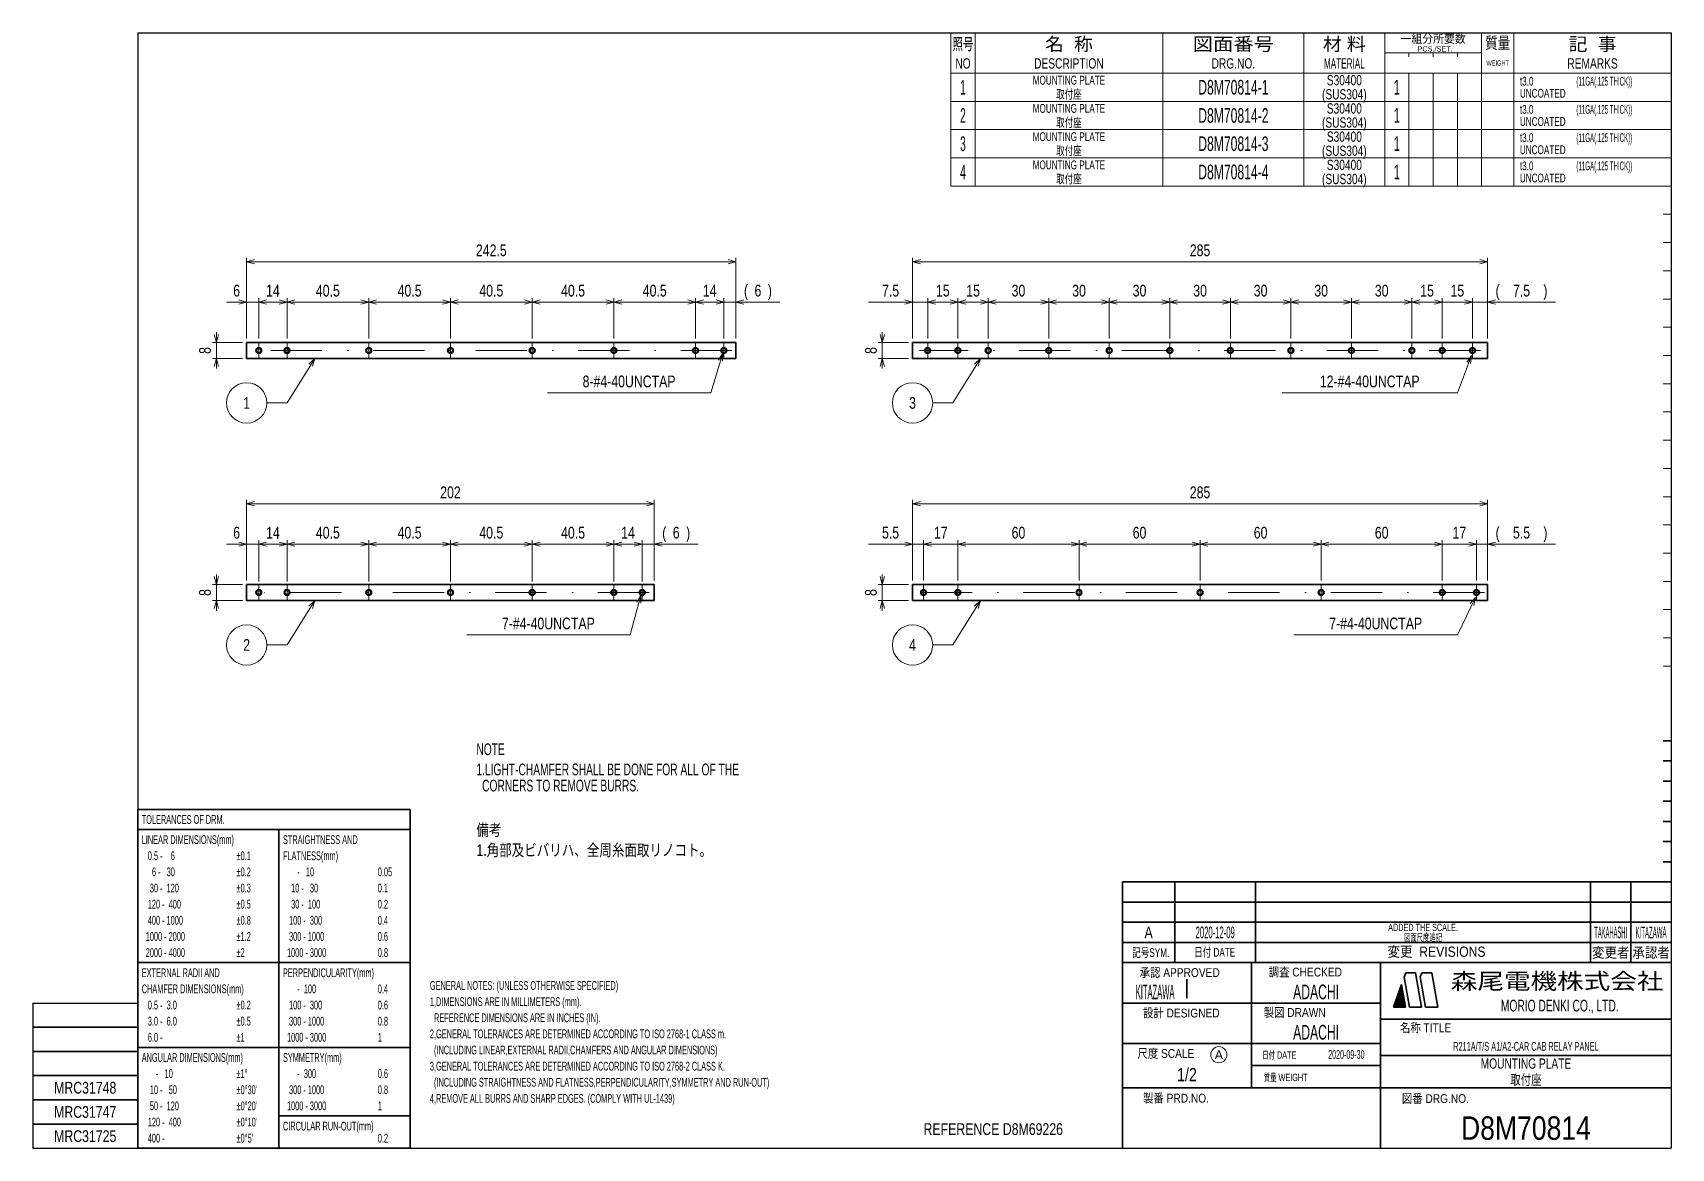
# Model space of a CAD drawing. Header units: millimetres. Extents: x 7 to 413, y 10 to 287.
import ezdxf
from ezdxf.enums import TextEntityAlignment as Align

# ---------------------------------------------------------------- set-up
doc = ezdxf.new("R2010")
doc.units = ezdxf.units.MM
doc.linetypes.add('DASHDOT', pattern=[25.3, 12.7, -6.3, 0, -6.3])
for name, color, linetype in [('GR1_02', 7, 'Continuous'), ('GR1_15', 7, 'Continuous'), ('GR1_16', 7, 'Continuous'), ('図面枠D8M', 7, 'Continuous'), ('表題、部品表', 7, 'Continuous'), ('表題、部品表_01', 7, 'Continuous'), ('表題、部品表_02', 7, 'Continuous'), ('表題、部品表_03', 7, 'Continuous'), ('表題、部品表_Layer1', 7, 'Continuous')]:
    doc.layers.add(name, color=color, linetype=linetype)
doc.styles.add('HG丸ｺﾞｼｯｸM-PRO', font='')
doc.styles.get('HG丸ｺﾞｼｯｸM-PRO').set_extended_font_data('HG丸ｺﾞｼｯｸM-PRO')

# ---------------------------------------------------------------- blocks, each defined once
blk = doc.blocks.new('BLKF024')
at = {"layer": '図面枠D8M', "color": 4, "linetype": 'Continuous', "lineweight": 13}
for p, q in [((344.778471, 46.998727), (346.524087, 48.744343)), ((344.8594, 47.221078), (346.502888, 48.864566)), ((344.940329, 47.443428), (346.48169, 48.984789)), ((345.021258, 47.665778), (346.460491, 49.105012)), ((345.102186, 47.888128), (346.439293, 49.225235)), ((345.183115, 48.110479), (346.418094, 49.345457)), ((345.264044, 48.332829), (346.396896, 49.46568)), ((345.344973, 48.555179), (346.375697, 49.585903)), ((345.425902, 48.777529), (346.354499, 49.706126)), ((345.506831, 48.999879), (346.3333, 49.826349)), ((345.58776, 49.22223), (346.312102, 49.946572)), ((345.668689, 49.44458), (346.290903, 50.066794)), ((345.749617, 49.66693), (346.269705, 50.187017)), ((345.830546, 49.88928), (346.248506, 50.30724)), ((345.911475, 50.111631), (346.227307, 50.427463)), ((345.992404, 50.333981), (346.206109, 50.547686)), ((346.073333, 50.556331), (346.18491, 50.667909)), ((346.154262, 50.778681), (346.163712, 50.788131)), ((344.157871, 45.246757), (346.693675, 47.782561)), ((344.211969, 45.442276), (346.672477, 47.902784)), ((344.292898, 45.664626), (346.651278, 48.023006)), ((344.299292, 45.246757), (346.714874, 47.662338)), ((344.373827, 45.886976), (346.63008, 48.143229)), ((344.440714, 45.246757), (346.736072, 47.542115)), ((344.454756, 46.109327), (346.608881, 48.263452)), ((344.535684, 46.331677), (346.587682, 48.383675)), ((344.582135, 45.246757), (346.757271, 47.421892)), ((344.616613, 46.554027), (346.566484, 48.503898)), ((344.697542, 46.776377), (346.545285, 48.624121)), ((344.723556, 45.246757), (346.778469, 47.301669)), ((344.864978, 45.246757), (346.799668, 47.181447)), ((345.006399, 45.246757), (346.820866, 47.061224)), ((345.147821, 45.246757), (346.842065, 46.941001)), ((345.289242, 45.246757), (346.863263, 46.820778)), ((345.430663, 45.246757), (346.884462, 46.700555)), ((345.572085, 45.246757), (346.90566, 46.580332)), ((345.713506, 45.246757), (346.926859, 46.46011)), ((345.854927, 45.246757), (346.948057, 46.339887)), ((345.996349, 45.246757), (346.969256, 46.219664)), ((346.13777, 45.246757), (346.990455, 46.099441)), ((346.279191, 45.246757), (347.011653, 45.979218)), ((346.420613, 45.246757), (347.032852, 45.858995)), ((346.562034, 45.246757), (347.05405, 45.738773)), ((346.703455, 45.246757), (347.075249, 45.61855)), ((346.844877, 45.246757), (347.096447, 45.498327)), ((346.986298, 45.246757), (347.117646, 45.378104)), ((347.12772, 45.246757), (347.138844, 45.257881))]:
    blk.add_line(p, q, dxfattribs=at)
blk = doc.blocks.new('BLKF023')
at = {"layer": '図面枠D8M', "color": 2, "linetype": 'Continuous', "lineweight": 25}
for p, q in [((33, 286.75), (413, 286.75)), ((33, 286.75), (33, 10.25)), ((413, 286.75), (413, 10.25)), ((7, 46.25), (7, 10.25)), ((7, 46.25), (33, 46.25)), ((7, 10.25), (413, 10.25))]:
    blk.add_line(p, q, dxfattribs=at)
at = {"layer": '図面枠D8M', "color": 4, "linetype": 'Continuous', "lineweight": 13}
for p, q in [((413, 269.75), (411, 269.75)), ((413, 262.75), (411, 262.75)), ((413, 255.75), (411, 255.75)), ((413, 248.75), (411, 248.75)), ((413, 241.75), (411, 241.75)), ((413, 234.75), (411, 234.75)), ((413, 227.75), (411, 227.75)), ((413, 220.75), (411, 220.75)), ((413, 213.75), (411, 213.75)), ((413, 206.75), (411, 206.75)), ((413, 199.75), (411, 199.75)), ((413, 192.75), (411, 192.75)), ((413, 185.75), (411, 185.75)), ((413, 178.75), (411, 178.75)), ((413, 171.75), (411, 171.75)), ((413, 164.75), (411, 164.75)), ((413, 157.75), (411, 157.75)), ((413, 150.75), (411, 150.75)), ((413, 143.75), (411, 143.75)), ((413, 136.75), (411, 136.75)), ((411, 129.75), (413, 129.75))]:
    blk.add_line(p, q, dxfattribs=at)
at = {"layer": '図面枠D8M', "color": 3, "linetype": 'Continuous', "lineweight": 35}
for p, q in [((413, 111.25), (411, 111.25)), ((413, 106.25), (411, 106.25)), ((413, 101.25), (411, 101.25)), ((413, 96.25), (411, 96.25)), ((413, 91.25), (411, 91.25)), ((413, 86.25), (411, 86.25)), ((413, 81.25), (411, 81.25)), ((277, 76.25), (413, 76.25)), ((277, 76.25), (277, 10.25)), ((290, 76.25), (290, 56.25)), ((310, 76.25), (310, 56.25)), ((393, 76.25), (393, 56.25)), ((403, 76.25), (403, 56.25)), ((277, 71.25), (413, 71.25)), ((277, 66.25), (413, 66.25)), ((277, 61.25), (413, 61.25)), ((277, 56.25), (413, 56.25)), ((309, 56.25), (309, 25.25)), ((341, 56.25), (341, 10.25)), ((346.84, 52.65), (347.23, 53.75)), ((347.23, 53.75), (349.64, 53.75)), ((351.14, 45.25), (349.64, 53.75)), ((351.18, 53.75), (350.82, 52.76)), ((351.18, 53.75), (353.64, 53.75)), ((355.14, 45.25), (353.64, 53.75)), ((293, 52.17), (293, 47.48)), ((344.14, 45.25), (346.16, 50.8)), ((347.14, 45.25), (346.16, 50.8)), ((348.14, 45.25), (346.84, 52.65)), ((352.14, 45.25), (350.82, 52.76)), ((277, 46.25), (341, 46.25)), ((344.14, 45.25), (347.14, 45.25)), ((348.14, 45.25), (351.14, 45.25)), ((352.14, 45.25), (355.14, 45.25)), ((341, 42.25), (413, 42.25)), ((7, 40.25), (33, 40.25)), ((7, 34.25), (33, 34.25)), ((277, 36.25), (341, 36.25)), ((341, 33.25), (413, 33.25)), ((309, 30.75), (341, 30.75)), ((7, 28.25), (33, 28.25)), ((277, 25.25), (413, 25.25)), ((7, 22.25), (33, 22.25)), ((33, 16.25), (7, 16.25))]:
    blk.add_line(p, q, dxfattribs=at)
at = {"layer": '図面枠D8M', "color": 4, "linetype": 'Continuous', "lineweight": 13}
blk.add_blockref('BLKF024', (0, 0), dxfattribs=at)
at = {"layer": '図面枠D8M', "color": 4, "linetype": 'Continuous', "lineweight": 13, "style": 'HG丸ｺﾞｼｯｸM-PRO'}
for s, height, width, p in [('記号SYM.', 2.182, 0.69227, (284.03, 58.74)), ('日付 DATE', 2.182, 0.692507, (299.87, 58.83)), ('変更  REVISIONS', 2.5455, 0.887352, (354.85, 58.97)), ('変更者', 2.545, 0.887717, (398, 58.75)), ('承認者', 2.545, 0.887717, (408, 58.75)), ('承認 APPROVED', 2.1818, 0.863151, (291.21, 53.79)), ('調査 CHECKED', 2.182, 0.863174, (322.34, 53.92)), ('設計 DESIGNED', 2.1818, 0.862613, (291.61, 43.76)), ('製図 DRAWN', 2.182, 0.863099, (319.7, 43.9)), ('名称 TITLE', 2.182, 0.862489, (352.13, 40.11)), ('尺度 SCALE', 2.182, 0.862581, (287.78, 33.74)), ('日付 DATE', 1.818, 0.618255, (315.88, 33.34)), ('質量 WEIGHT', 1.818, 0.618812, (317.46, 27.8)), ('製番 PRD.NO.', 2.182, 0.863299, (290.29, 22.66)), ('図番 DRG.NO.', 2.182, 0.863083, (354.56, 22.56))]:
    blk.add_text(s, height=height, dxfattribs=dict(at, width=width)).set_placement(p, align=Align.MIDDLE_CENTER)
at = {"layer": '図面枠D8M', "color": 2, "linetype": 'Continuous', "lineweight": 25, "style": 'HG丸ｺﾞｼｯｸM-PRO', "width": 1.206081}
blk.add_text('森尾電機株式会社', height=4, dxfattribs=at).set_placement((384.72, 51.68), align=Align.MIDDLE_CENTER)
at = {"layer": '図面枠D8M', "color": 3, "linetype": 'Continuous', "lineweight": 35, "style": 'HG丸ｺﾞｼｯｸM-PRO', "width": 0.652197}
blk.add_text('MORIO DENKI CO., LTD.', height=2.9091, dxfattribs=at).set_placement((385.38, 45.61), align=Align.MIDDLE_CENTER)
blk = doc.blocks.new('BLKF025')
at = {"layer": '図面枠D8M', "color": 3, "linetype": 'Continuous', "lineweight": 35, "style": 'HG丸ｺﾞｼｯｸM-PRO'}
for s, height, width, p in [('A', 2.91, 0.782973, (283.5, 63.75)), ('2020-12-09', 2.909, 0.488281, (300, 63.75)), ('ADDED THE SCALE.', 1.8182, 0.618409, (351.5, 65)), ('TAKAHASHI', 2.909, 0.29452, (398, 63.75)), ('KITAZAWA', 2.909, 0.308644, (408, 63.75)), ('KITAZAWA', 3.636, 0.374534, (285.11, 49)), ('ADACHI', 3.636, 0.619335, (325, 49)), ('ADACHI', 3.636, 0.619335, (325, 39)), ('R211A/T/S A1/A2-CAR CAB RELAY PANEL', 2.1818, 0.522381, (377, 35.5)), ('2020-09-30', 2.182, 0.482412, (332.5, 33.5)), ('MOUNTING PLATE', 2.5455, 0.741352, (377, 31.25)), ('1/2', 3.273, 0.80628, (293, 28.5)), ('D8M70814', 5.818, 0.845432, (377, 15.25))]:
    blk.add_text(s, height=height, dxfattribs=dict(at, width=width)).set_placement(p, align=Align.MIDDLE_CENTER)
blk = doc.blocks.new('BLKF026')
at = {"layer": '表題、部品表_02', "color": 4, "linetype": 'Continuous', "lineweight": 13}
for p, q in [((234.5, 276.75), (234.5, 269.75)), ((234.5, 276.75), (413, 276.75)), ((240.5, 276.75), (240.5, 269.75)), ((287, 276.75), (287, 269.75)), ((322, 276.75), (322, 269.75)), ((342, 276.75), (342, 269.75)), ((348, 276.75), (348, 269.75)), ((354, 276.75), (354, 269.75)), ((360, 269.75), (360, 276.75)), ((366, 276.75), (366, 269.75)), ((374, 276.75), (374, 269.75)), ((413, 276.75), (413, 269.75)), ((234.5, 269.75), (413, 269.75))]:
    blk.add_line(p, q, dxfattribs=at)
blk = doc.blocks.new('BLKF029')
at = {"layer": '表題、部品表_01', "color": 4, "linetype": 'Continuous', "lineweight": 13}
for p, q in [((234.5, 286.75), (234.5, 276.75)), ((234.5, 286.75), (413, 286.75)), ((240.5, 286.75), (240.5, 276.75)), ((287, 286.75), (287, 276.75)), ((322, 286.75), (322, 276.75)), ((342, 286.75), (342, 276.75)), ((366, 286.75), (366, 276.75)), ((374, 286.75), (374, 276.75)), ((413, 286.75), (413, 276.75)), ((342, 281.75), (366, 281.75)), ((348, 280.75), (348, 281.75)), ((354, 281.75), (354, 280.75)), ((360, 281.75), (360, 280.75)), ((234.5, 276.75), (413, 276.75))]:
    blk.add_line(p, q, dxfattribs=at)
at = {"layer": '表題、部品表_01', "color": 3, "linetype": 'Continuous', "lineweight": 35, "style": 'HG丸ｺﾞｼｯｸM-PRO'}
for s, height, width, p in [('照号', 2.909, 0.651535, (237.5, 283.95)), ('名  称', 3.273, 1.042426, (263.75, 283.95)), ('図面番号', 3.273, 1.127518, (304.5, 283.95)), ('材 料', 3.273, 1.042439, (332, 283.95)), ('一組分所要数', 2.036, 0.966638, (354, 285.25)), ('質量', 2.909, 0.781842, (370, 284.25)), ('記  事', 3.273, 1.042426, (393.5, 283.95)), ('NO', 2.545, 0.740841, (237.5, 279.15)), ('DESCRIPTION', 2.5455, 0.741365, (263.75, 279.15)), ('DRG.NO.', 2.545, 0.741189, (304.5, 279.15)), ('MATERIAL', 2.545, 0.594756, (332, 279.15)), ('PCS./SET.', 1.309, 0.862935, (354.5, 282.75)), ('REMARKS', 2.545, 0.742803, (393.5, 279.15)), ('WEIGHT', 1.309, 0.635507, (370, 279.25))]:
    blk.add_text(s, height=height, dxfattribs=dict(at, width=width)).set_placement(p, align=Align.MIDDLE_CENTER)
blk = doc.blocks.new('BLKF028')
at = {"layer": '表題、部品表_01', "color": 3, "linetype": 'Continuous', "lineweight": 13}
blk.add_blockref('BLKF029', (0, 0), dxfattribs=at)
blk = doc.blocks.new('BLKF030')
at = {"layer": '図面枠D8M', "color": 3, "linetype": 'Continuous', "lineweight": 35}
for p, q in [((33, 94.25), (100.5, 94.25)), ((33, 94.25), (33, 10.25)), ((100.5, 10.25), (100.5, 94.25)), ((33, 89.25), (100.5, 89.25)), ((68, 10.25), (68, 89.25)), ((33, 56.25), (68, 56.25)), ((68, 56.25), (100.5, 56.25)), ((33, 35.25), (68, 35.25)), ((68, 35.25), (100.5, 35.25)), ((68, 18.25), (100.5, 18.25)), ((33, 10.25), (100.5, 10.25))]:
    blk.add_line(p, q, dxfattribs=at)
at = {"layer": '図面枠D8M', "color": 4, "linetype": 'Continuous', "lineweight": 13, "style": 'HG丸ｺﾞｼｯｸM-PRO'}
for s, height, width, p in [('TOLERANCES OF DRM.', 2.1818, 0.522208, (34, 91.75)), ('LINEAR DIMENSIONS(mm)', 2.1818, 0.521664, (34, 86.75)), ('STRAIGHTNESS AND', 2.1818, 0.521949, (69, 86.75)), (' 0.5 -    6', 2.1818, 0.524049, (35, 82.75)), ('±0.1', 2.182, 0.52198, (57.5, 82.75)), ('FLATNESS(mm)', 2.1818, 0.521994, (69, 82.75)), ('   6 -   30', 2.1818, 0.52397, (35, 78.75)), ('±0.2', 2.182, 0.52198, (57.5, 78.75)), ('     -   10', 2.1818, 0.524651, (70, 78.75)), ('0.05', 2.182, 0.52205, (92.5, 78.75)), ('  30 -  120', 2.1818, 0.522893, (35, 74.75)), ('±0.3', 2.182, 0.52198, (57.5, 74.75)), ('  10 -   30', 2.1818, 0.523391, (70, 74.75)), ('0.1', 2.182, 0.522424, (92.5, 74.75)), (' 120 -  400', 2.1818, 0.52246, (35, 70.75)), ('±0.5', 2.182, 0.52198, (57.5, 70.75)), ('  30 -  100', 2.1818, 0.522893, (70, 70.75)), ('0.2', 2.182, 0.522424, (92.5, 70.75)), (' 400 - 1000', 2.1818, 0.52208, (35, 66.75)), ('±0.8', 2.182, 0.52198, (57.5, 66.75)), (' 100 -  300', 2.1818, 0.52246, (70, 66.75)), ('0.4', 2.182, 0.522424, (92.5, 66.75)), ('1000 - 2000', 2.1818, 0.521744, (35, 62.75)), ('±1.2', 2.182, 0.52198, (57.5, 62.75)), (' 300 - 1000', 2.1818, 0.52208, (70, 62.75)), ('0.6', 2.182, 0.522424, (92.5, 62.75)), ('2000 - 4000', 2.1818, 0.521744, (35, 58.75)), ('±2', 2.182, 0.521216, (57.5, 58.75)), ('1000 - 3000', 2.1818, 0.521744, (70, 58.75)), ('0.8', 2.182, 0.522424, (92.5, 58.75)), ('EXTERNAL RADII AND', 2.1818, 0.522426, (34, 53.75)), ('PERPENDICULARITY(mm)', 2.1818, 0.521822, (69, 53.75)), ('CHAMFER DIMENSIONS(mm)', 2.1818, 0.521615, (34, 49.75)), ('     -  100', 2.1818, 0.52397, (70, 49.75)), ('0.4', 2.182, 0.522424, (92.5, 49.75)), (' 0.5 -  3.0', 2.1818, 0.523514, (35, 45.75)), ('±0.2', 2.182, 0.52198, (57.5, 45.75)), (' 100 -  300', 2.1818, 0.52246, (70, 45.75)), ('0.6', 2.182, 0.522424, (92.5, 45.75)), (' 3.0 -  6.0', 2.1818, 0.523514, (35, 41.75)), ('±0.5', 2.182, 0.52198, (57.5, 41.75)), (' 300 - 1000', 2.1818, 0.52208, (70, 41.75)), ('0.8', 2.182, 0.522424, (92.5, 41.75)), (' 6.0 -', 2.182, 0.523279, (35, 37.75)), ('±1', 2.182, 0.521216, (57.5, 37.75)), ('1000 - 3000', 2.1818, 0.521744, (70, 37.75)), ('1', 2.18, 0.521199, (92.5, 37.75)), ('ANGULAR DIMENSIONS(mm)', 2.1818, 0.521887, (34, 32.75)), ('SYMMETRY(mm)', 2.1818, 0.521222, (69, 32.75)), ('     -   10', 2.1818, 0.524651, (35, 28.75)), ('±1°', 2.182, 0.52122, (57.5, 28.75)), ('     -  300', 2.1818, 0.52397, (70, 28.75)), ('0.6', 2.182, 0.522424, (92.5, 28.75)), ('  10 -   50', 2.1818, 0.523391, (35, 24.75)), ("±0°30'", 2.182, 0.521679, (57.5, 24.75)), (' 300 - 1000', 2.1818, 0.52208, (70, 24.75)), ('0.8', 2.182, 0.522424, (92.5, 24.75)), ('  50 -  120', 2.1818, 0.522893, (35, 20.75)), ("±0°20'", 2.182, 0.521679, (57.5, 20.75)), ('1000 - 3000', 2.1818, 0.521744, (70, 20.75)), ('1', 2.18, 0.521199, (92.5, 20.75)), (' 120 -  400', 2.1818, 0.52246, (35, 16.75)), ("±0°10'", 2.182, 0.521679, (57.5, 16.75)), ('CIRCULAR RUN-OUT(mm)', 2.1818, 0.521639, (69, 15.75)), (' 400 -', 2.182, 0.52234, (35, 12.75)), ("±0°5'", 2.182, 0.521776, (57.5, 12.75)), ('0.2', 2.182, 0.522424, (92.5, 12.75))]:
    blk.add_text(s, height=height, dxfattribs=dict(at, width=width)).set_placement(p, align=Align.MIDDLE_LEFT)
blk = doc.blocks.new('FXTIP_ARROW_S')
at = {"color": 0, "linetype": 'Continuous', "lineweight": -2}
for q in [(-1, 0), (-0.97, 0.26), (-0.97, -0.26)]:
    blk.add_line((0, 0), q, dxfattribs=at)
blk = doc.blocks.new('FXTIP_ARROW_E')
at = {"color": 0, "linetype": 'Continuous', "lineweight": -2}
for q in [(-1, 0), (-0.97, 0.26), (-0.97, -0.26)]:
    blk.add_line((0, 0), q, dxfattribs=at)
blk = doc.blocks.new('BLKF032')
at = {"layer": 'GR1_02', "color": 3, "linetype": 'Continuous', "lineweight": 35}
for p, q in [((225, 210), (367.5, 210)), ((225, 206), (225, 210)), ((367.5, 206), (367.5, 210)), ((225, 206), (367.5, 206))]:
    blk.add_line(p, q, dxfattribs=at)
blk = doc.blocks.new('BLKF033')
at = {"layer": 'GR1_02', "color": 3, "linetype": 'Continuous', "lineweight": 35}
for radius in [0.711, 0.561]:
    blk.add_circle((236.25, 208), radius, dxfattribs=at)
blk = doc.blocks.new('BLKF034')
at = {"layer": 'GR1_02', "color": 3, "linetype": 'Continuous', "lineweight": 35}
for radius in [0.711, 0.561]:
    blk.add_circle((228.75, 208), radius, dxfattribs=at)
blk = doc.blocks.new('BLKF035')
at = {"layer": 'GR1_02', "color": 3, "linetype": 'Continuous', "lineweight": 35}
for radius in [0.711, 0.561]:
    blk.add_circle((363.75, 208), radius, dxfattribs=at)
blk = doc.blocks.new('BLKF036')
at = {"layer": 'GR1_02', "color": 3, "linetype": 'Continuous', "lineweight": 35}
for radius in [0.711, 0.561]:
    blk.add_circle((273.75, 208), radius, dxfattribs=at)
blk = doc.blocks.new('BLKF037')
at = {"layer": 'GR1_02', "color": 3, "linetype": 'Continuous', "lineweight": 35}
for radius in [0.711, 0.561]:
    blk.add_circle((258.75, 208), radius, dxfattribs=at)
blk = doc.blocks.new('BLKF038')
at = {"layer": 'GR1_02', "color": 3, "linetype": 'Continuous', "lineweight": 35}
for radius in [0.711, 0.561]:
    blk.add_circle((243.75, 208), radius, dxfattribs=at)
blk = doc.blocks.new('BLKF039')
at = {"layer": 'GR1_02', "color": 3, "linetype": 'Continuous', "lineweight": 35}
for radius in [0.711, 0.561]:
    blk.add_circle((288.75, 208), radius, dxfattribs=at)
blk = doc.blocks.new('BLKF040')
at = {"layer": 'GR1_02', "color": 3, "linetype": 'Continuous', "lineweight": 35}
for radius in [0.711, 0.561]:
    blk.add_circle((303.75, 208), radius, dxfattribs=at)
blk = doc.blocks.new('BLKF041')
at = {"layer": 'GR1_02', "color": 3, "linetype": 'Continuous', "lineweight": 35}
for radius in [0.711, 0.561]:
    blk.add_circle((348.75, 208), radius, dxfattribs=at)
blk = doc.blocks.new('BLKF042')
at = {"layer": 'GR1_02', "color": 3, "linetype": 'Continuous', "lineweight": 35}
for radius in [0.711, 0.561]:
    blk.add_circle((356.25, 208), radius, dxfattribs=at)
blk = doc.blocks.new('BLKF043')
at = {"layer": 'GR1_02', "color": 3, "linetype": 'Continuous', "lineweight": 35}
for radius in [0.711, 0.561]:
    blk.add_circle((318.75, 208), radius, dxfattribs=at)
blk = doc.blocks.new('BLKF044')
at = {"layer": 'GR1_02', "color": 3, "linetype": 'Continuous', "lineweight": 35}
for radius in [0.711, 0.561]:
    blk.add_circle((333.75, 208), radius, dxfattribs=at)
blk = doc.blocks.new('BLKF031')
at = {"layer": 'GR1_02', "color": 3, "linetype": 'Continuous', "lineweight": 35}
for name in ['BLKF032', 'BLKF034', 'BLKF033', 'BLKF038', 'BLKF037', 'BLKF036', 'BLKF039', 'BLKF040', 'BLKF043', 'BLKF044', 'BLKF041', 'BLKF042', 'BLKF035']:
    blk.add_blockref(name, (0, 0), dxfattribs=at)
blk = doc.blocks.new('BLKF046')
at = {"layer": 'GR1_02', "color": 3, "linetype": 'Continuous', "lineweight": 35}
for radius in [0.711, 0.561]:
    blk.add_circle((236.25, 148), radius, dxfattribs=at)
blk = doc.blocks.new('BLKF047')
at = {"layer": 'GR1_02', "color": 3, "linetype": 'Continuous', "lineweight": 35}
for radius in [0.711, 0.561]:
    blk.add_circle((227.75, 148), radius, dxfattribs=at)
blk = doc.blocks.new('BLKF048')
at = {"layer": 'GR1_02', "color": 3, "linetype": 'Continuous', "lineweight": 35}
for radius in [0.711, 0.561]:
    blk.add_circle((364.75, 148), radius, dxfattribs=at)
blk = doc.blocks.new('BLKF049')
at = {"layer": 'GR1_02', "color": 3, "linetype": 'Continuous', "lineweight": 35}
for radius in [0.711, 0.561]:
    blk.add_circle((266.25, 148), radius, dxfattribs=at)
blk = doc.blocks.new('BLKF050')
at = {"layer": 'GR1_02', "color": 3, "linetype": 'Continuous', "lineweight": 35}
for radius in [0.711, 0.561]:
    blk.add_circle((296.25, 148), radius, dxfattribs=at)
blk = doc.blocks.new('BLKF051')
at = {"layer": 'GR1_02', "color": 3, "linetype": 'Continuous', "lineweight": 35}
for radius in [0.711, 0.561]:
    blk.add_circle((356.25, 148), radius, dxfattribs=at)
blk = doc.blocks.new('BLKF052')
at = {"layer": 'GR1_02', "color": 3, "linetype": 'Continuous', "lineweight": 35}
for radius in [0.711, 0.561]:
    blk.add_circle((326.25, 148), radius, dxfattribs=at)
blk = doc.blocks.new('BLKF053')
at = {"layer": 'GR1_02', "color": 3, "linetype": 'Continuous', "lineweight": 35}
for p, q in [((225, 150), (367.5, 150)), ((225, 146), (225, 150)), ((367.5, 146), (367.5, 150)), ((225, 146), (367.5, 146))]:
    blk.add_line(p, q, dxfattribs=at)
blk = doc.blocks.new('BLKF045')
at = {"layer": 'GR1_02', "color": 3, "linetype": 'Continuous', "lineweight": 35}
for name in ['BLKF053', 'BLKF047', 'BLKF046', 'BLKF049', 'BLKF050', 'BLKF052', 'BLKF051', 'BLKF048']:
    blk.add_blockref(name, (0, 0), dxfattribs=at)
blk = doc.blocks.new('BLKF054')
at = {"layer": '表題、部品表_02', "color": 4, "linetype": 'Continuous', "lineweight": 13}
for p, q in [((234.5, 269.75), (234.5, 262.75)), ((234.5, 269.75), (413, 269.75)), ((240.5, 269.75), (240.5, 262.75)), ((287, 269.75), (287, 262.75)), ((322, 269.75), (322, 262.75)), ((342, 269.75), (342, 262.75)), ((348, 269.75), (348, 262.75)), ((354, 269.75), (354, 262.75)), ((360, 262.75), (360, 269.75)), ((366, 269.75), (366, 262.75)), ((374, 269.75), (374, 262.75)), ((413, 269.75), (413, 262.75)), ((234.5, 262.75), (413, 262.75))]:
    blk.add_line(p, q, dxfattribs=at)
blk = doc.blocks.new('BLKF056')
at = {"layer": '表題、部品表_02', "color": 4, "linetype": 'Continuous', "lineweight": 13}
for p, q in [((234.5, 262.75), (234.5, 255.75)), ((234.5, 262.75), (413, 262.75)), ((240.5, 262.75), (240.5, 255.75)), ((287, 262.75), (287, 255.75)), ((322, 262.75), (322, 255.75)), ((342, 262.75), (342, 255.75)), ((348, 262.75), (348, 255.75)), ((354, 262.75), (354, 255.75)), ((360, 255.75), (360, 262.75)), ((366, 262.75), (366, 255.75)), ((374, 262.75), (374, 255.75)), ((413, 262.75), (413, 255.75)), ((234.5, 255.75), (413, 255.75))]:
    blk.add_line(p, q, dxfattribs=at)
blk = doc.blocks.new('BLKF059')
at = {"layer": 'GR1_02', "color": 3, "linetype": 'Continuous', "lineweight": 35}
for p, q in [((60, 210), (181.25, 210)), ((60, 206), (60, 210)), ((181.25, 206), (181.25, 210)), ((60, 206), (181.25, 206))]:
    blk.add_line(p, q, dxfattribs=at)
blk = doc.blocks.new('BLKF060')
at = {"layer": 'GR1_02', "color": 3, "linetype": 'Continuous', "lineweight": 35}
for radius in [0.711, 0.561]:
    blk.add_circle((70, 208), radius, dxfattribs=at)
blk = doc.blocks.new('BLKF061')
at = {"layer": 'GR1_02', "color": 3, "linetype": 'Continuous', "lineweight": 35}
for radius in [0.711, 0.561]:
    blk.add_circle((63, 208), radius, dxfattribs=at)
blk = doc.blocks.new('BLKF062')
at = {"layer": 'GR1_02', "color": 3, "linetype": 'Continuous', "lineweight": 35}
for radius in [0.711, 0.561]:
    blk.add_circle((178.25, 208), radius, dxfattribs=at)
blk = doc.blocks.new('BLKF063')
at = {"layer": 'GR1_02', "color": 3, "linetype": 'Continuous', "lineweight": 35}
for radius in [0.711, 0.561]:
    blk.add_circle((171.25, 208), radius, dxfattribs=at)
blk = doc.blocks.new('BLKF064')
at = {"layer": 'GR1_02', "color": 3, "linetype": 'Continuous', "lineweight": 35}
for radius in [0.711, 0.561]:
    blk.add_circle((110.5, 208), radius, dxfattribs=at)
blk = doc.blocks.new('BLKF065')
at = {"layer": 'GR1_02', "color": 3, "linetype": 'Continuous', "lineweight": 35}
for radius in [0.711, 0.561]:
    blk.add_circle((90.25, 208), radius, dxfattribs=at)
blk = doc.blocks.new('BLKF066')
at = {"layer": 'GR1_02', "color": 3, "linetype": 'Continuous', "lineweight": 35}
for radius in [0.711, 0.561]:
    blk.add_circle((130.75, 208), radius, dxfattribs=at)
blk = doc.blocks.new('BLKF067')
at = {"layer": 'GR1_02', "color": 3, "linetype": 'Continuous', "lineweight": 35}
for radius in [0.711, 0.561]:
    blk.add_circle((151, 208), radius, dxfattribs=at)
blk = doc.blocks.new('BLKF058')
at = {"layer": 'GR1_02', "color": 3, "linetype": 'Continuous', "lineweight": 35}
for name in ['BLKF059', 'BLKF061', 'BLKF060', 'BLKF065', 'BLKF064', 'BLKF066', 'BLKF067', 'BLKF063', 'BLKF062']:
    blk.add_blockref(name, (0, 0), dxfattribs=at)
blk = doc.blocks.new('BLKF068')
at = {"layer": 'GR1_02', "color": 3, "linetype": 'Continuous', "lineweight": 35}
for p, q in [((60, 150), (161, 150)), ((60, 146), (60, 150)), ((161, 146), (161, 150)), ((60, 146), (161, 146))]:
    blk.add_line(p, q, dxfattribs=at)
at = {"layer": 'GR1_02', "color": 4, "linetype": 'DASHDOT', "lineweight": 13}
for p, q in [((159.7112, 148), (61.2888, 148)), ((63, 146.2888), (63, 149.7112)), ((70, 146.2888), (70, 149.7112)), ((90.25, 146.2888), (90.25, 149.7112)), ((110.5, 146.2888), (110.5, 149.7112)), ((130.75, 146.2888), (130.75, 149.7112)), ((151, 146.2888), (151, 149.7112)), ((158, 146.2888), (158, 149.7112))]:
    blk.add_line(p, q, dxfattribs=at)
at = {"layer": 'GR1_02', "color": 3, "linetype": 'Continuous', "lineweight": 35}
for centre, radius in [((63, 148), 0.7112), ((63, 148), 0.5612), ((70, 148), 0.7112), ((70, 148), 0.5612), ((90.25, 148), 0.7112), ((90.25, 148), 0.5612), ((110.5, 148), 0.7112), ((110.5, 148), 0.5612), ((130.75, 148), 0.7112), ((130.75, 148), 0.5612), ((151, 148), 0.7112), ((151, 148), 0.5612), ((158, 148), 0.7112), ((158, 148), 0.5612)]:
    blk.add_circle(centre, radius, dxfattribs=at)
blk = doc.blocks.new('BLKF069')
at = {"layer": '表題、部品表_02', "color": 4, "linetype": 'Continuous', "lineweight": 13}
for p, q in [((234.5, 255.75), (234.5, 248.75)), ((234.5, 255.75), (413, 255.75)), ((240.5, 255.75), (240.5, 248.75)), ((287, 255.75), (287, 248.75)), ((322, 255.75), (322, 248.75)), ((342, 255.75), (342, 248.75)), ((348, 255.75), (348, 248.75)), ((354, 255.75), (354, 248.75)), ((360, 248.75), (360, 255.75)), ((366, 255.75), (366, 248.75)), ((374, 255.75), (374, 248.75)), ((413, 255.75), (413, 248.75)), ((234.5, 248.75), (413, 248.75))]:
    blk.add_line(p, q, dxfattribs=at)
blk = doc.blocks.new('BLKF071')
at = {"layer": '表題、部品表_Layer1', "color": 4, "linetype": 'Continuous', "lineweight": 13}
blk.add_circle((300.9, 33.43), 2, dxfattribs=at)
at = {"layer": '表題、部品表_Layer1', "color": 3, "linetype": 'Continuous', "lineweight": 35, "style": 'HG丸ｺﾞｼｯｸM-PRO', "width": 1.042301}
blk.add_text('A', height=2.18, dxfattribs=at).set_placement((300.9, 33.43), align=Align.MIDDLE_CENTER)

msp = doc.modelspace()

# ---------------------------------------------------------------- linework, layer by layer
at = {"layer": 'GR1_02', "color": 4, "linetype": 'DASHDOT', "lineweight": 13}
for p, q in [((180.25, 208), (61, 208)), ((63, 206), (63, 210)), ((70, 206), (70, 210)), ((90.25, 206), (90.25, 210)), ((110.5, 206), (110.5, 210)), ((130.75, 206), (130.75, 210)), ((151, 206), (151, 210)), ((171.25, 206), (171.25, 210)), ((178.25, 206), (178.25, 210)), ((365.75, 208), (226.75, 208)), ((228.75, 206), (228.75, 210)), ((236.25, 206), (236.25, 210)), ((243.75, 206), (243.75, 210)), ((258.75, 206), (258.75, 210)), ((273.75, 206), (273.75, 210)), ((288.75, 206), (288.75, 210)), ((303.75, 206), (303.75, 210)), ((318.75, 206), (318.75, 210)), ((333.75, 206), (333.75, 210)), ((348.75, 206), (348.75, 210)), ((356.25, 206), (356.25, 210)), ((363.75, 206), (363.75, 210)), ((366.75, 148), (225.75, 148)), ((227.75, 146), (227.75, 150)), ((236.25, 146), (236.25, 150)), ((266.25, 146), (266.25, 150)), ((296.25, 146), (296.25, 150)), ((326.25, 146), (326.25, 150)), ((356.25, 146), (356.25, 150)), ((364.75, 146), (364.75, 150))]:
    msp.add_line(p, q, dxfattribs=at)
at = {"layer": 'GR1_15', "color": 4, "linetype": 'Continuous', "lineweight": 13}
for p, q in [((76.86, 206), (70, 195)), ((241.86, 206), (235, 195)), ((70, 195), (65, 195)), ((235, 195), (230, 195)), ((76.86, 146), (70, 135)), ((241.86, 146), (235, 135)), ((70, 135), (65, 135)), ((235, 135), (230, 135))]:
    msp.add_line(p, q, dxfattribs=at)
for centre in [(60, 195), (225, 195), (60, 135), (225, 135)]:
    msp.add_circle(centre, 5, dxfattribs=at)
at = {"layer": 'GR1_16', "color": 4, "linetype": 'Continuous', "lineweight": 13}
for p, q in [((60, 211), (60, 231)), ((60, 230), (181.25, 230)), ((181.25, 211), (181.25, 231)), ((225, 211), (225, 231)), ((225, 230), (367.5, 230)), ((367.5, 211), (367.5, 231)), ((55.04, 220), (60, 220)), ((60, 211), (60, 221)), ((60, 220), (63, 220)), ((63, 211), (63, 221)), ((63, 220), (70, 220)), ((70, 211), (70, 221)), ((70, 220), (90.25, 220)), ((90.25, 211), (90.25, 221)), ((90.25, 220), (110.5, 220)), ((110.5, 211), (110.5, 221)), ((110.5, 220), (130.75, 220)), ((130.75, 211), (130.75, 221)), ((130.75, 220), (151, 220)), ((151, 211), (151, 221)), ((151, 220), (171.25, 220)), ((171.25, 211), (171.25, 221)), ((171.25, 220), (178.25, 220)), ((178.25, 211), (178.25, 221)), ((178.25, 220), (181.25, 220)), ((181.25, 211), (181.25, 221)), ((181.25, 220), (192.13, 220)), ((214.12, 220), (225, 220)), ((225, 211), (225, 221)), ((225, 220), (228.75, 220)), ((228.75, 211), (228.75, 221)), ((228.75, 220), (236.25, 220)), ((236.25, 211), (236.25, 221)), ((236.25, 220), (243.75, 220)), ((243.75, 211), (243.75, 221)), ((243.75, 220), (258.75, 220)), ((258.75, 211), (258.75, 221)), ((258.75, 220), (273.75, 220)), ((273.75, 211), (273.75, 221)), ((273.75, 220), (288.75, 220)), ((288.75, 211), (288.75, 221)), ((288.75, 220), (303.75, 220)), ((303.75, 211), (303.75, 221)), ((303.75, 220), (318.75, 220)), ((318.75, 211), (318.75, 221)), ((318.75, 220), (333.75, 220)), ((333.75, 211), (333.75, 221)), ((333.75, 220), (348.75, 220)), ((348.75, 211), (348.75, 221)), ((348.75, 220), (356.25, 220)), ((356.25, 211), (356.25, 221)), ((356.25, 220), (363.75, 220)), ((363.75, 211), (363.75, 221)), ((363.75, 220), (367.5, 220)), ((367.5, 211), (367.5, 221)), ((367.5, 220), (384.3, 220)), ((52.5, 210), (52.5, 212.5)), ((217.5, 210), (217.5, 212.5)), ((59, 210), (51.5, 210)), ((52.5, 206), (52.5, 210)), ((178, 207.33), (175, 197.5)), ((224, 210), (216.5, 210)), ((217.5, 206), (217.5, 210)), ((59, 206), (51.5, 206)), ((52.5, 203.5), (52.5, 206)), ((224, 206), (216.5, 206)), ((217.5, 203.5), (217.5, 206)), ((363.5, 206.77), (360, 197.5)), ((175, 197.5), (134.52, 197.5)), ((360, 197.5), (316.56, 197.5)), ((60, 151), (60, 171)), ((161, 151), (161, 171)), ((225, 151), (225, 171)), ((367.5, 151), (367.5, 171)), ((60, 170), (161, 170)), ((225, 170), (367.5, 170)), ((55.04, 160), (60, 160)), ((60, 151), (60, 161)), ((60, 160), (63, 160)), ((63, 150.71), (63, 161)), ((63, 160), (70, 160)), ((70, 150.71), (70, 161)), ((70, 160), (90.25, 160)), ((90.25, 150.71), (90.25, 161)), ((90.25, 160), (110.5, 160)), ((110.5, 150.71), (110.5, 161)), ((110.5, 160), (130.75, 160)), ((130.75, 150.71), (130.75, 161)), ((130.75, 160), (151, 160)), ((151, 150.71), (151, 161)), ((151, 160), (158, 160)), ((158, 150.71), (158, 161)), ((158, 160), (161, 160)), ((161, 151), (161, 161)), ((161, 160), (171.88, 160)), ((214.12, 160), (225, 160)), ((225, 151), (225, 161)), ((225, 160), (227.75, 160)), ((227.75, 151), (227.75, 161)), ((227.75, 160), (236.25, 160)), ((236.25, 151), (236.25, 161)), ((236.25, 160), (266.25, 160)), ((266.25, 151), (266.25, 161)), ((266.25, 160), (296.25, 160)), ((296.25, 151), (296.25, 161)), ((296.25, 160), (326.25, 160)), ((326.25, 151), (326.25, 161)), ((326.25, 160), (356.25, 160)), ((356.25, 151), (356.25, 161)), ((356.25, 160), (364.75, 160)), ((364.75, 151), (364.75, 161)), ((364.75, 160), (367.5, 160)), ((367.5, 151), (367.5, 161)), ((367.5, 160), (384.3, 160)), ((52.5, 150), (52.5, 152.5)), ((217.5, 150), (217.5, 152.5)), ((59, 150), (51.5, 150)), ((52.5, 146), (52.5, 150)), ((157.66, 147.37), (155, 137.5)), ((224, 150), (216.5, 150)), ((217.5, 146), (217.5, 150)), ((364.5, 146.77), (360, 137.5)), ((59, 146), (51.5, 146)), ((52.5, 143.5), (52.5, 146)), ((224, 146), (216.5, 146)), ((217.5, 143.5), (217.5, 146)), ((155, 137.5), (114.52, 137.5)), ((360, 137.5), (319.52, 137.5))]:
    msp.add_line(p, q, dxfattribs=at)

# ---------------------------------------------------------------- block references
at = {"layer": 'GR1_02', "color": 3, "linetype": 'Continuous', "lineweight": 35}
for name in ['BLKF058', 'BLKF031', 'BLKF068', 'BLKF045']:
    msp.add_blockref(name, (0, 0), dxfattribs=at)
at = {"layer": 'GR1_15', "color": 4, "linetype": 'Continuous', "lineweight": 13, "xscale": 2, "yscale": 2}
for p, rotation in [((76.86, 206), 58.03853141009577), ((241.86, 206), 58.03853141009572), ((76.86, 146), 58.03853141009572), ((241.86, 146), 58.03853141009572)]:
    msp.add_blockref('FXTIP_ARROW_S', p, dxfattribs=dict(at, rotation=rotation))
at = {"layer": 'GR1_16', "color": 4, "linetype": 'Continuous', "lineweight": 13, "xscale": 2, "yscale": 2}
for name, p, rotation in [('FXTIP_ARROW_S', (60, 230), 180), ('FXTIP_ARROW_E', (181.25, 230), 360), ('FXTIP_ARROW_S', (225, 230), 180), ('FXTIP_ARROW_E', (367.5, 230), 360), ('FXTIP_ARROW_E', (60, 220), 360), ('FXTIP_ARROW_S', (63, 220), 180), ('FXTIP_ARROW_E', (70, 220), 360), ('FXTIP_ARROW_S', (70, 220), 180), ('FXTIP_ARROW_E', (90.25, 220), 360), ('FXTIP_ARROW_S', (90.25, 220), 180), ('FXTIP_ARROW_E', (110.5, 220), 360), ('FXTIP_ARROW_S', (110.5, 220), 180), ('FXTIP_ARROW_E', (130.75, 220), 360), ('FXTIP_ARROW_S', (130.75, 220), 180), ('FXTIP_ARROW_E', (151, 220), 360), ('FXTIP_ARROW_S', (151, 220), 180), ('FXTIP_ARROW_E', (171.25, 220), 360), ('FXTIP_ARROW_S', (171.25, 220), 180), ('FXTIP_ARROW_E', (178.25, 220), 360), ('FXTIP_ARROW_S', (181.25, 220), 180), ('FXTIP_ARROW_E', (225, 220), 360), ('FXTIP_ARROW_S', (228.75, 220), 180), ('FXTIP_ARROW_E', (236.25, 220), 360), ('FXTIP_ARROW_S', (236.25, 220), 180), ('FXTIP_ARROW_E', (243.75, 220), 360), ('FXTIP_ARROW_S', (243.75, 220), 180), ('FXTIP_ARROW_E', (258.75, 220), 360), ('FXTIP_ARROW_S', (258.75, 220), 180), ('FXTIP_ARROW_E', (273.75, 220), 360), ('FXTIP_ARROW_S', (273.75, 220), 180), ('FXTIP_ARROW_E', (288.75, 220), 360), ('FXTIP_ARROW_S', (288.75, 220), 180), ('FXTIP_ARROW_E', (303.75, 220), 360), ('FXTIP_ARROW_S', (303.75, 220), 180), ('FXTIP_ARROW_E', (318.75, 220), 360), ('FXTIP_ARROW_S', (318.75, 220), 180), ('FXTIP_ARROW_E', (333.75, 220), 360), ('FXTIP_ARROW_S', (333.75, 220), 180), ('FXTIP_ARROW_E', (348.75, 220), 360), ('FXTIP_ARROW_S', (348.75, 220), 180), ('FXTIP_ARROW_E', (356.25, 220), 360), ('FXTIP_ARROW_E', (363.75, 220), 360), ('FXTIP_ARROW_S', (367.5, 220), 180), ('FXTIP_ARROW_S', (52.5, 210), 270), ('FXTIP_ARROW_S', (217.5, 210), 270), ('FXTIP_ARROW_S', (178, 207.33), 73.03110231681931), ('FXTIP_ARROW_E', (52.5, 206), 90), ('FXTIP_ARROW_E', (217.5, 206), 90), ('FXTIP_ARROW_S', (363.5, 206.77), 69.31716661712885), ('FXTIP_ARROW_S', (60, 170), 180), ('FXTIP_ARROW_E', (161, 170), 360), ('FXTIP_ARROW_S', (225, 170), 180), ('FXTIP_ARROW_E', (367.5, 170), 360), ('FXTIP_ARROW_E', (60, 160), 360), ('FXTIP_ARROW_S', (63, 160), 180), ('FXTIP_ARROW_E', (70, 160), 360), ('FXTIP_ARROW_S', (70, 160), 180), ('FXTIP_ARROW_E', (90.25, 160), 360), ('FXTIP_ARROW_S', (90.25, 160), 180), ('FXTIP_ARROW_E', (110.5, 160), 360), ('FXTIP_ARROW_S', (110.5, 160), 180), ('FXTIP_ARROW_E', (130.75, 160), 360), ('FXTIP_ARROW_S', (130.75, 160), 180), ('FXTIP_ARROW_E', (151, 160), 360), ('FXTIP_ARROW_S', (151, 160), 180), ('FXTIP_ARROW_E', (158, 160), 360), ('FXTIP_ARROW_S', (161, 160), 180), ('FXTIP_ARROW_E', (225, 160), 360), ('FXTIP_ARROW_S', (227.75, 160), 180), ('FXTIP_ARROW_S', (236.25, 160), 180), ('FXTIP_ARROW_E', (266.25, 160), 360), ('FXTIP_ARROW_S', (266.25, 160), 180), ('FXTIP_ARROW_E', (296.25, 160), 360), ('FXTIP_ARROW_S', (296.25, 160), 180), ('FXTIP_ARROW_E', (326.25, 160), 360), ('FXTIP_ARROW_S', (326.25, 160), 180), ('FXTIP_ARROW_E', (356.25, 160), 360), ('FXTIP_ARROW_E', (364.75, 160), 360), ('FXTIP_ARROW_S', (367.5, 160), 180), ('FXTIP_ARROW_S', (52.5, 150), 270), ('FXTIP_ARROW_S', (217.5, 150), 270), ('FXTIP_ARROW_S', (157.66, 147.37), 74.9070929171517), ('FXTIP_ARROW_S', (364.5, 146.77), 64.10948739763464), ('FXTIP_ARROW_E', (52.5, 146), 90), ('FXTIP_ARROW_E', (217.5, 146), 90)]:
    msp.add_blockref(name, p, dxfattribs=dict(at, rotation=rotation))
at = {"layer": '図面枠D8M', "color": 4, "linetype": 'Continuous', "lineweight": 35}
msp.add_blockref('BLKF023', (0, 0), dxfattribs=at)
at = {"layer": '図面枠D8M', "color": 4, "linetype": 'Continuous', "lineweight": 13}
msp.add_blockref('BLKF030', (0, 0), dxfattribs=at)
at = {"layer": '図面枠D8M', "color": 3, "linetype": 'Continuous', "lineweight": 35}
msp.add_blockref('BLKF025', (0, 0), dxfattribs=at)
at = {"layer": '表題、部品表_01', "color": 3, "linetype": 'Continuous', "lineweight": 13}
msp.add_blockref('BLKF028', (0, 0), dxfattribs=at)
at = {"layer": '表題、部品表_02', "color": 4, "linetype": 'Continuous', "lineweight": 13}
for name in ['BLKF026', 'BLKF054', 'BLKF056', 'BLKF069']:
    msp.add_blockref(name, (0, 0), dxfattribs=at)
at = {"layer": '表題、部品表_Layer1', "color": 3, "linetype": 'Continuous', "lineweight": 13}
msp.add_blockref('BLKF071', (0, 0), dxfattribs=at)

# ---------------------------------------------------------------- texts
at = {"layer": 'GR1_15', "color": 3, "linetype": 'Continuous', "lineweight": 35, "style": 'HG丸ｺﾞｼｯｸM-PRO', "width": 0.784542}
for s, p in [('1', (60, 195)), ('3', (225, 195)), ('2', (60, 135)), ('4', (225, 135))]:
    msp.add_text(s, height=2.91, rotation=0, dxfattribs=at).set_placement(p, align=Align.MIDDLE_CENTER)
at = {"layer": 'GR1_16', "color": 3, "linetype": 'Continuous', "lineweight": 35, "style": 'HG丸ｺﾞｼｯｸM-PRO'}
for s, height, rotation, width, p in [('242.5', 2.909, 0, 0.7847, (120.62, 230.5)), ('285', 2.909, 0, 0.784542, (296.25, 230.5)), ('6', 2.91, 0, 0.784542, (57.52, 220.5)), ('14', 2.909, 0, 0.784542, (66.5, 220.5)), ('40.5', 2.909, 0, 0.784749, (80.12, 220.5)), ('40.5', 2.909, 0, 0.784749, (100.37, 220.5)), ('40.5', 2.909, 0, 0.784749, (120.62, 220.5)), ('40.5', 2.909, 0, 0.784749, (140.88, 220.5)), ('40.5', 2.909, 0, 0.784749, (161.12, 220.5)), ('14', 2.909, 0, 0.784542, (174.75, 220.5)), ('(', 2.91, 0, 0.781868, (183.73, 220.5)), ('6', 2.91, 0, 0.784542, (186.69, 220.5)), (')', 2.91, 0, 0.781868, (189.65, 220.5)), ('7.5', 2.909, 0, 0.784839, (219.56, 220.5)), ('15', 2.909, 0, 0.784542, (232.5, 220.5)), ('15', 2.909, 0, 0.784542, (240, 220.5)), ('30', 2.909, 0, 0.784542, (251.25, 220.5)), ('30', 2.909, 0, 0.784542, (266.25, 220.5)), ('30', 2.909, 0, 0.784542, (281.25, 220.5)), ('30', 2.909, 0, 0.784542, (296.25, 220.5)), ('30', 2.909, 0, 0.784542, (311.25, 220.5)), ('30', 2.909, 0, 0.784542, (326.25, 220.5)), ('30', 2.909, 0, 0.784542, (341.25, 220.5)), ('15', 2.909, 0, 0.784542, (352.5, 220.5)), ('15', 2.909, 0, 0.784542, (360, 220.5)), ('(', 2.91, 0, 0.781868, (369.98, 220.5)), ('7.5', 2.909, 0, 0.784839, (375.9, 220.5)), (')', 2.91, 0, 0.781868, (381.82, 220.5)), ('8', 2.91, 90, 0.784542, (52, 208)), ('8', 2.91, 90, 0.784542, (217, 208)), ('8-#4-40UNCTAP', 2.9091, 360, 0.783115, (154.76, 198)), ('12-#4-40UNCTAP', 2.9091, 360, 0.783218, (338.28, 198)), ('202', 2.909, 0, 0.784542, (110.5, 170.5)), ('285', 2.909, 0, 0.784542, (296.25, 170.5)), ('6', 2.91, 0, 0.784542, (57.52, 160.5)), ('14', 2.909, 0, 0.784542, (66.5, 160.5)), ('40.5', 2.909, 0, 0.784749, (80.12, 160.5)), ('40.5', 2.909, 0, 0.784749, (100.37, 160.5)), ('40.5', 2.909, 0, 0.784749, (120.62, 160.5)), ('40.5', 2.909, 0, 0.784749, (140.88, 160.5)), ('14', 2.909, 0, 0.784542, (154.5, 160.5)), ('(', 2.91, 0, 0.781868, (163.48, 160.5)), ('6', 2.91, 0, 0.784542, (166.44, 160.5)), (')', 2.91, 0, 0.781868, (169.4, 160.5)), ('5.5', 2.909, 0, 0.784839, (219.56, 160.5)), ('17', 2.909, 0, 0.784542, (232, 160.5)), ('60', 2.909, 0, 0.784542, (251.25, 160.5)), ('60', 2.909, 0, 0.784542, (281.25, 160.5)), ('60', 2.909, 0, 0.784542, (311.25, 160.5)), ('60', 2.909, 0, 0.784542, (341.25, 160.5)), ('17', 2.909, 0, 0.784542, (360.5, 160.5)), ('(', 2.91, 0, 0.781868, (369.98, 160.5)), ('5.5', 2.909, 0, 0.784839, (375.9, 160.5)), (')', 2.91, 0, 0.781868, (381.82, 160.5)), ('8', 2.91, 90, 0.784542, (52, 148)), ('8', 2.91, 90, 0.784542, (217, 148)), ('7-#4-40UNCTAP', 2.9091, 360, 0.783115, (339.76, 138))]:
    msp.add_text(s, height=height, rotation=rotation, dxfattribs=dict(at, width=width)).set_placement(p, align=Align.BOTTOM_CENTER)
at = {"layer": 'GR1_16', "color": 3, "linetype": 'Continuous', "lineweight": 35, "style": 'HG丸ｺﾞｼｯｸM-PRO', "width": 0.783115}
msp.add_text('7-#4-40UNCTAP', height=2.9091, dxfattribs=at).set_placement((134.76, 138), align=Align.BOTTOM_CENTER)
at = {"layer": '図面枠D8M', "color": 3, "linetype": 'Continuous', "lineweight": 35, "style": 'HG丸ｺﾞｼｯｸM-PRO'}
for s, height, width, p in [('図面尺度追記', 1.818, 0.618958, (351.5, 62.5)), ('取付座', 2.545, 0.741121, (377, 27.25)), ('MRC31748', 2.909, 0.783478, (20, 25.25)), ('MRC31747', 2.909, 0.783478, (20, 19.25)), ('MRC31725', 2.909, 0.783478, (20, 13.25))]:
    msp.add_text(s, height=height, dxfattribs=dict(at, width=width)).set_placement(p, align=Align.MIDDLE_CENTER)
for s, width, p in [('GENERAL NOTES: (UNLESS OTHERWISE SPECIFIED)', 0.52211, (105.41, 51.69)), ('1,DIMENSIONS ARE IN MILLIMETERS (mm).', 0.522052, (105.41, 47.69)), ('  REFERENCE DIMENSIONS ARE IN INCHES (IN).', 0.522009, (105.41, 43.69)), ('2,GENERAL TOLERANCES ARE DETERMINED ACCORDING TO ISO 2768-1 CLASS m.', 0.522186, (105.41, 39.69)), ('  (INCLUDING LINEAR,EXTERNAL RADII,CHAMFERS AND ANGULAR DIMENSIONS)', 0.522355, (105.41, 35.69)), ('3,GENERAL TOLERANCES ARE DETERMINED ACCORDING TO ISO 2768-2 CLASS K.', 0.52223, (105.41, 31.69)), ('  (INCLUDING STRAIGHTNESS AND FLATNESS,PERPENDICULARITY,SYMMETRY AND RUN-OUT)', 0.522087, (105.41, 27.69)), ('4,REMOVE ALL BURRS AND SHARP EDGES. (COMPLY WITH UL-1439)', 0.52235, (105.41, 23.69))]:
    msp.add_text(s, height=2.1818, dxfattribs=dict(at, width=width)).set_placement(p, align=Align.TOP_LEFT)
at = {"layer": '表題、部品表', "color": 3, "linetype": 'Continuous', "lineweight": 35, "style": 'HG丸ｺﾞｼｯｸM-PRO', "width": 0.783702}
msp.add_text('REFERENCE D8M69226', height=2.9091, dxfattribs=at).set_placement((245, 15), align=Align.MIDDLE_CENTER)
at = {"layer": '表題、部品表_01', "color": 3, "linetype": 'Continuous', "lineweight": 35, "style": 'HG丸ｺﾞｼｯｸM-PRO'}
for s, height, width, p in [('NOTE', 2.909, 0.651162, (116.93, 109.15)), ('1.LIGHT-CHAMFER SHALL BE DONE FOR ALL OF THE ', 2.9091, 0.651644, (116.93, 104.15)), ('  CORNERS TO REMOVE BURRS.', 2.9091, 0.651881, (116.93, 100.15)), ('備考', 2.909, 0.781842, (116.93, 89.15)), ('1.角部及ビバリハ、全周糸面取リノコト。', 2.9091, 0.782004, (116.93, 84.15))]:
    msp.add_text(s, height=height, dxfattribs=dict(at, width=width)).set_placement(p, align=Align.MIDDLE_LEFT)
at = {"layer": '表題、部品表_03', "color": 3, "linetype": 'Continuous', "lineweight": 35, "style": 'HG丸ｺﾞｼｯｸM-PRO'}
for s, height, width, p in [('MOUNTING PLATE', 2.1818, 0.69234, (263.75, 275)), ('S30400', 2.545, 0.740904, (332, 275)), ('1', 3.64, 0.521199, (237.5, 273.25)), ('取付座', 2.182, 0.692256, (263.75, 271.5)), ('D8M70814-1', 3.636, 0.619404, (304.5, 273.25)), ('(SUS304)', 2.545, 0.740651, (332, 271.5)), ('1', 3.64, 0.576062, (345, 273.25)), ('2', 3.64, 0.521199, (237.5, 266.25)), ('MOUNTING PLATE', 2.1818, 0.69234, (263.75, 268)), ('D8M70814-2', 3.636, 0.619404, (304.5, 266.25)), ('S30400', 2.545, 0.740904, (332, 268)), ('1', 3.64, 0.576062, (345, 266.25)), ('取付座', 2.182, 0.692256, (263.75, 264.5)), ('(SUS304)', 2.545, 0.740651, (332, 264.5)), ('3', 3.64, 0.521199, (237.5, 259.25)), ('MOUNTING PLATE', 2.1818, 0.69234, (263.75, 261)), ('D8M70814-3', 3.636, 0.619404, (304.5, 259.25)), ('S30400', 2.545, 0.740904, (332, 261)), ('1', 3.64, 0.576062, (345, 259.25)), ('取付座', 2.182, 0.692256, (263.75, 257.5)), ('(SUS304)', 2.545, 0.740651, (332, 257.5)), ('4', 3.64, 0.521199, (237.5, 252.25)), ('MOUNTING PLATE', 2.1818, 0.69234, (263.75, 254)), ('取付座', 2.182, 0.692256, (263.75, 250.5)), ('D8M70814-4', 3.636, 0.619404, (304.5, 252.25)), ('(SUS304)', 2.545, 0.740651, (332, 250.5)), ('S30400', 2.545, 0.740904, (332, 254)), ('1', 3.64, 0.576062, (345, 252.25))]:
    msp.add_text(s, height=height, dxfattribs=dict(at, width=width)).set_placement(p, align=Align.MIDDLE_CENTER)
for s, height, width, p in [('t3.0', 2.182, 0.690457, (375.5, 274.75)), ('UNCOATED', 2.182, 0.692605, (375.5, 271.75)), ('(11GA(.125 THICK))', 2.1818, 0.416535, (389.5, 274.75)), ('t3.0', 2.182, 0.690457, (375.5, 267.75)), ('(11GA(.125 THICK))', 2.1818, 0.416535, (389.5, 267.75)), ('UNCOATED', 2.182, 0.692605, (375.5, 264.75)), ('t3.0', 2.182, 0.690457, (375.5, 260.75)), ('(11GA(.125 THICK))', 2.1818, 0.416535, (389.5, 260.75)), ('UNCOATED', 2.182, 0.692605, (375.5, 257.75)), ('t3.0', 2.182, 0.690457, (375.5, 253.75)), ('UNCOATED', 2.182, 0.692605, (375.5, 250.75)), ('(11GA(.125 THICK))', 2.1818, 0.416535, (389.5, 253.75))]:
    msp.add_text(s, height=height, dxfattribs=dict(at, width=width)).set_placement(p, align=Align.MIDDLE_LEFT)

doc.saveas('drawing.dxf')
